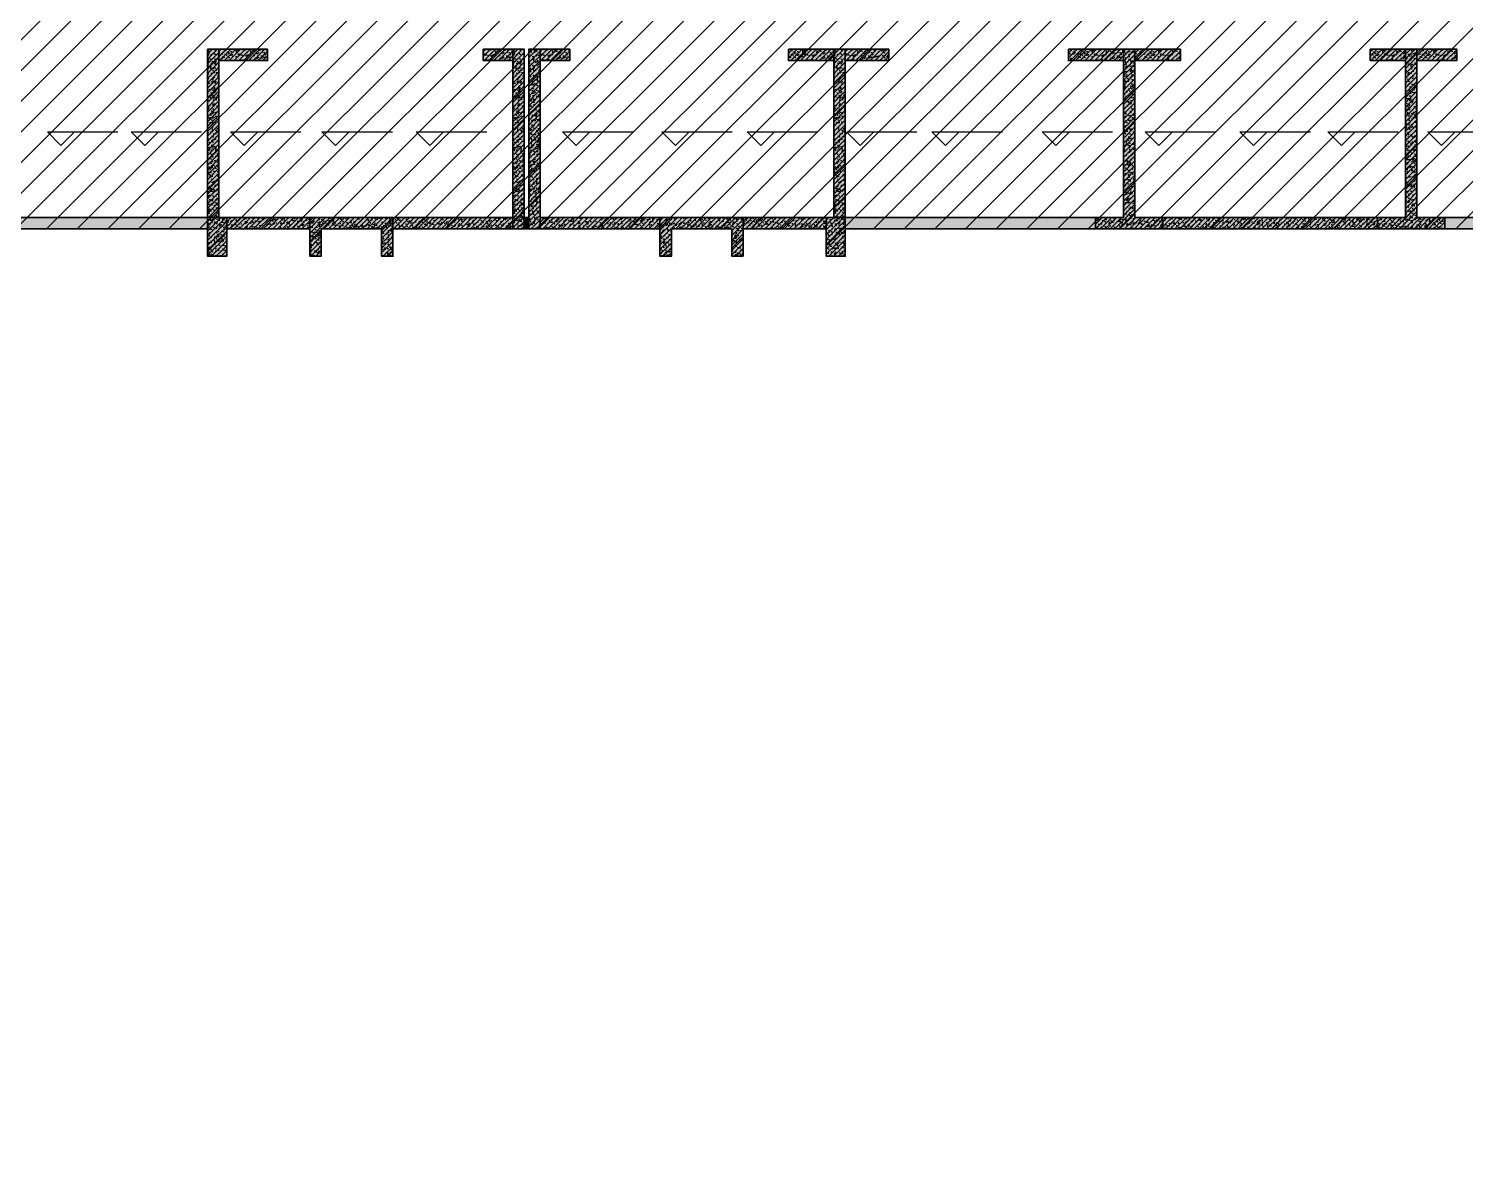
# Model space of a CAD drawing. Extents: x -1338203 to 1886333, y -783476 to 1038610.
# Drawn here: x 669524 to 701105, y -409445 to -384452 of the extents above; entities that cross this region are included whole.
import ezdxf

# ---------------------------------------------------------------- set-up
doc = ezdxf.new("R2010")
doc.units = 0
doc.header["$LTSCALE"] = 1000
doc.header["$MEASUREMENT"] = 0
for name, color, linetype in [('A-14-平面B2$0$0A-A-SYMB-ELEV', 150, 'Continuous'), ('S001地下二墙柱$0$S001地下二墙柱$0$0A-P-PKNG-STRP', 40, 'Continuous'), ('S14柱墙B2_B1$0$0S-CC-LINE', 52, 'Continuous'), ('S14柱墙B2_B1$0$0S-CW-HATCH', 251, 'Continuous'), ('S14柱墙B2_B1$0$0S-CW-HATCH-UP', 251, 'Continuous'), ('S14柱墙B2_B1$0$0S-CW-LINE', 72, 'Continuous')]:
    doc.layers.add(name, color=color, linetype=linetype)
pattern_1 = [(45, (-537701.02, -383122.39), (-53.0330086, 53.0330086), []), (50, (-537701.02, -383122.39), (215.178055, -18.82564), [22.5, -247.5]), (355, (-537701.02, -383122.39), (-41.6254, 225.65764), [18, -198]), (100.4514, (-537683.09, -383123.96), (173.552815, 206.83186), [19.12206, -210.342634]), (46.1842, (-537701.02, -383062.4), (320.17231, -49.6557), [33.75, -371.25]), (96.6356, (-537674.34, -383066.53), (280.39881, 292.23536), [28.68309, -315.5139]), (351.1842, (-537701.02, -383062.4), (280.39858, 292.23558), [27, -297]), (21, (-537671.02, -383077.39), (179.072116, -120.785667), [22.5, -247.5]), (326, (-537671.02, -383077.39), (72.9946, 217.54501), [18, -198]), (71.4514, (-537656.1, -383087.45), (252.06679, 96.75915), [19.12206, -210.342634]), (37.5, (-537701.02, -383122.39), (3.647957, 99.868156), [0, -195.6, 0, -201, 0, -198.75]), (7.5, (-537701.02, -383122.39), (78.920861, 118.323514), [0, -114.6, 0, -191.1, 0, -75.75]), (327.5, (-537767.92, -383122.39), (160.146731, -6.7664615), [0, -75, 0, -234, 0, -310.5]), (317.5, (-537797.92, -383122.39), (174.95585, 30.031495), [0, -97.5, 0, -155.4, 0, -220.5])]
pattern_2 = [(45, (0, 0), (-53.033, 53.033), []), (50, (0, 0), (215.178, -18.8256), [22.5, -247.5]), (355, (0, 0), (-41.6254, 225.6576), [18, -198]), (100.4514, (17.93, -1.57), (173.5528, 206.8319), [19.122, -210.3426]), (46.1842, (0, 60), (320.1723, -49.6557), [33.75, -371.25]), (96.6356, (26.68, 55.86), (280.399, 292.2354), [28.683, -315.514]), (351.1842, (0, 60), (280.3986, 292.2356), [27, -297]), (21, (30, 45), (179.0721, -120.7857), [22.5, -247.5]), (326, (30, 45), (72.9946, 217.545), [18, -198]), (71.4514, (44.92, 34.93), (252.0668, 96.7591), [19.122, -210.3426]), (37.5, (0, 0), (3.64796, 99.86816), [0, -195.6, 0, -201, 0, -198.75]), (7.5, (0, 0), (78.92086, 118.3235), [0, -114.6, 0, -191.1, 0, -75.75]), (327.5, (-66.9, 0), (160.14673, -6.76646), [0, -75, 0, -234, 0, -310.5]), (317.5, (-96.9, 0), (174.95585, 30.0315), [0, -97.5, 0, -155.4, 0, -220.5])]
pattern_3 = [(45, (-2357018.905, -271025.844), (-53.0330086, 53.0330086), []), (50, (-2357018.9, -271025.84), (215.178055, -18.82564), [22.5, -247.5]), (355, (-2357018.9, -271025.84), (-41.6254, 225.65764), [18, -198]), (100.4514, (-2357000.97, -271027.41), (173.552815, 206.831863), [19.122057, -210.342634]), (46.1842, (-2357018.9, -270965.84), (320.172315, -49.655704), [33.75, -371.25]), (96.6356, (-2356992.22, -270969.98), (280.39881, 292.23536), [28.683086, -315.5139]), (351.1842, (-2357018.9, -270965.84), (280.398584, 292.23558), [27, -297]), (21, (-2356988.9, -270980.84), (179.072116, -120.785667), [22.5, -247.5]), (326, (-2356988.9, -270980.84), (72.9946, 217.545014), [18, -198]), (71.4514, (-2356973.98, -270990.9), (252.066789, 96.759149), [19.122057, -210.342634]), (37.5, (-2357018.905, -271025.844), (3.6479566, 99.8681561), [0, -195.6, 0, -201, 0, -198.75]), (7.5, (-2357018.9, -271025.84), (78.920861, 118.3235136), [0, -114.6, 0, -191.1, 0, -75.75]), (327.5, (-2357085.805, -271025.84), (160.1467309, -6.7664615), [0, -75, 0, -234, 0, -310.5]), (317.5, (-2357115.8, -271025.84), (174.955851, 30.031495), [0, -97.5, 0, -155.4, 0, -220.5])]

# ---------------------------------------------------------------- blocks, each defined once
blk = doc.blocks.new('A-14-平面B2')
at = {"layer": 'A-14-平面B2$0$0A-A-SYMB-ELEV'}
for p, q in [((6117, -3459), (5817, -3159)), ((5817, -3159), (7366, -3159)), ((6117, -3459), (6417, -3159)), ((7959, -3459), (7659, -3159)), ((7659, -3159), (9208, -3159)), ((7959, -3459), (8259, -3159)), ((10144, -3459), (9844, -3159)), ((9844, -3159), (11393, -3159)), ((10144, -3459), (10444, -3159)), ((12154, -3459), (11854, -3159)), ((11854, -3159), (13404, -3159)), ((12154, -3459), (12454, -3159)), ((14227, -3459), (13927, -3159)), ((13927, -3159), (15476, -3159)), ((14227, -3459), (14527, -3159)), ((17445, -3459), (17145, -3159)), ((17145, -3159), (18694, -3159)), ((17445, -3459), (17745, -3159)), ((19624, -3459), (19324, -3159)), ((19324, -3159), (20873, -3159)), ((19624, -3459), (19924, -3159)), ((21504, -3459), (21204, -3159)), ((21204, -3159), (22753, -3159)), ((21504, -3459), (21804, -3159)), ((23685, -3459), (23385, -3159)), ((23385, -3159), (24934, -3159)), ((23685, -3459), (23985, -3159)), ((25564, -3459), (25264, -3159)), ((25264, -3159), (26813, -3159)), ((25564, -3459), (25864, -3159)), ((27985, -3459), (27685, -3159)), ((27685, -3159), (29234, -3159)), ((27985, -3459), (28285, -3159)), ((30255, -3459), (29955, -3159)), ((29955, -3159), (31504, -3159)), ((30255, -3459), (30555, -3159)), ((32335, -3459), (32035, -3159)), ((32035, -3159), (33584, -3159)), ((32335, -3459), (32635, -3159)), ((34265, -3459), (33965, -3159)), ((33965, -3159), (35515, -3159)), ((34265, -3459), (34565, -3159)), ((36468, -3459), (36168, -3159)), ((36168, -3159), (37717, -3159)), ((36468, -3459), (36768, -3159))]:
    blk.add_line(p, q, dxfattribs=at)
blk = doc.blocks.new('A-001-主楼组合参照B2')
at = {"ltscale": 0.002}
h = blk.add_hatch(dxfattribs=at)
h.set_pattern_fill('ANSI31', color=8, scale=300)
h.set_pattern_definition([(45, (-290759.76, -7878.1), (-336.7596, 336.7596), [])])
h.paths.add_polyline_path([(66281, -186940), (66281, -185540), (62441, -185540), (62441, -181550), (55141, -181550), (55141, -185540), (51301, -185540), (51301, -186940), (44981, -186940), (44981, -185540), (41131, -185540), (41131, -181650), (37392, -181650), (37392, -179560), (38191, -179560), (38191, -176360), (41051, -176360), (41051, -174560), (42851, -174560), (42851, -173660), (46981, -173660), (46981, -172090), (50101, -172090), (50101, -174560), (67481, -174560), (67481, -172090), (70601, -172090), (70601, -174560), (76531, -174560), (76531, -176360), (79391, -176360), (79391, -179560), (80191, -179560), (80191, -182110), (81091, -182110), (81091, -185540), (72601, -185540), (72601, -186940)])
h.paths.add_polyline_path([(2291, -185540), (9781, -185540), (9781, -186540), (9631, -186540), (9631, -186940), (16251, -186940), (16251, -186540), (16101, -186540), (16101, -185540), (23691, -185540), (23691, -179560), (22891, -179560), (22891, -176360), (20031, -176360), (20031, -174560), (18231, -174560), (18231, -173660), (14101, -173660), (14101, -172090), (10981, -172090), (10981, -174560), (-6399, -174560), (-6399, -172090), (-9519, -172090), (-9519, -174560), (-15449, -174560), (-15449, -176360), (-18309, -176360), (-18309, -179560), (-19109, -179560), (-19109, -181610), (-20009, -181610), (-20009, -185540), (-11519, -185540), (-11519, -186540), (-11669, -186540), (-11669, -186940), (-5049, -186940), (-5049, -186540), (-5199, -186540), (-5199, -185540), (-1359, -185540), (-1359, -181550), (2291, -181550)])
h.paths.add_polyline_path([(-109959, -168806), (-109959, -173536), (-109709, -173536), (-103819, -173536), (-103819, -177236), (-99249, -177236), (-99249, -178036), (-92869, -178036), (-92869, -177236), (-71299, -177236), (-71299, -178036), (-64919, -178036), (-64919, -177236), (-54209, -177236), (-54209, -168806), (-59109, -168806), (-59109, -167906), (-62059, -167906), (-62059, -168806), (-64369, -168806), (-64369, -167456), (-66169, -167456), (-66169, -165386), (-69469, -165386), (-69469, -167386), (-71849, -167386), (-71849, -168806), (-82159, -168806), (-82159, -167906), (-85209, -167906), (-85209, -168806), (-92319, -168806), (-92319, -167386), (-94699, -167386), (-94699, -165386), (-97999, -165386), (-97999, -167456), (-99799, -167456), (-99799, -168806)])
h.paths.add_polyline_path([(-115664, -225244), (-115664, -225844), (-115414, -225844), (-115414, -225244), (-114084, -225244), (-114084, -225844), (-113834, -225844), (-113834, -225244), (-112009, -225244), (-112009, -225844), (-111589, -225844), (-111589, -225244), (-92909, -225244), (-92909, -225844), (-92489, -225844), (-92489, -225244), (-90664, -225244), (-90664, -225844), (-90414, -225844), (-90414, -225244), (-89084, -225244), (-89084, -225844), (-88834, -225844), (-88834, -225244), (-82964, -225244), (-82964, -225844), (-82714, -225844), (-82714, -225244), (-81384, -225244), (-81384, -225844), (-81134, -225844), (-81134, -225244), (-79309, -225244), (-79309, -225844), (-78889, -225844), (-78889, -225244), (-60209, -225244), (-60209, -225844), (-59789, -225844), (-59789, -225244), (-57964, -225244), (-57964, -225844), (-57714, -225844), (-57714, -225244), (-56384, -225244), (-56384, -225844), (-56134, -225844), (-56134, -225244), (-53249, -225244), (-53249, -216464), (-53249, -216464), (-56519, -216464), (-56519, -216464), (-59959, -216464), (-59959, -215464), (-67989, -215464), (-67989, -211894), (-71109, -211894), (-71109, -215464), (-79139, -215464), (-79139, -216464), (-81759, -216464), (-81759, -215464), (-83909, -215464), (-83909, -216464), (-86599, -216464), (-87849, -216464), (-92659, -216464), (-92659, -215464), (-100689, -215464), (-100689, -211894), (-103809, -211894), (-103809, -215464), (-111839, -215464), (-111839, -215464), (-114239, -215464), (-114239, -215464), (-116459, -215464), (-116459, -216464), (-118549, -216464), (-118549, -221294), (-119249, -221294), (-119249, -221894), (-118549, -221894), (-118549, -223844), (-119249, -223844), (-119249, -224444), (-118549, -224444), (-118549, -225244)])
h.paths.add_polyline_path([(-11949, -235160), (-15609, -235160), (-15609, -237714), (-16509, -237714), (-16509, -241140), (-8019, -241140), (-8019, -242140), (-8169, -242140), (-8169, -242540), (-1549, -242540), (-1549, -242140), (-1699, -242140), (-1699, -241140), (13281, -241140), (13281, -242140), (13131, -242140), (13131, -242540), (19751, -242540), (19751, -242140), (19601, -242140), (19601, -241140), (27191, -241140), (27191, -239340), (27191, -239340), (27191, -237140), (27191, -237140), (27191, -235250), (23441, -235250), (23441, -230950), (23441, -230160), (21531, -230160), (17601, -230160), (17602, -227690), (14482, -227690), (14481, -230160), (-2899, -230160), (-2899, -227690), (-6019, -227690), (-6019, -230160), (-9949, -230160), (-11949, -230160)])
h.paths.add_polyline_path([(67491, -237140), (67491, -235160), (71151, -235160), (71151, -234560), (73051, -234560), (73051, -230160), (77081, -230160), (77081, -227690), (80201, -227690), (80201, -230160), (97581, -230160), (97581, -227690), (100701, -227690), (100701, -230160), (104631, -230160), (106631, -230160), (106631, -231960), (109491, -231960), (109491, -235160), (110291, -235160), (110291, -237713), (111191, -237713), (111191, -241140), (102701, -241140), (102701, -242140), (102851, -242140), (102851, -242540), (96231, -242540), (96231, -242140), (96381, -242140), (96381, -241140), (81401, -241140), (81401, -242140), (81551, -242140), (81551, -242540), (74931, -242540), (74931, -242140), (75081, -242140), (75081, -241140), (67491, -241140), (67491, -239340)])
h.paths.add_polyline_path([(11811, -302465), (13796, -302220), (17696, -301741), (17394, -299289), (20491, -298908), (20793, -301359), (25884, -300733), (26493, -305676), (29133, -305351), (28525, -300408), (38043, -299237), (37741, -296785), (40838, -296404), (41140, -298856), (45040, -298376), (47025, -298132), (47636, -303094), (50474, -302745), (51268, -302647), (51580, -305181), (52178, -310042), (48297, -310519), (48118, -309060), (44465, -309509), (44588, -310502), (44736, -310484), (44785, -310881), (38215, -311689), (38166, -311292), (38315, -311274), (38193, -310281), (23325, -312111), (23447, -313103), (23596, -313085), (23645, -313482), (17074, -314290), (17025, -313893), (17174, -313875), (17052, -312883), (1787, -314761), (1909, -315753), (2058, -315735), (2107, -316132), (-4463, -316941), (-4512, -316544), (-4363, -316525), (-4485, -315533), (-12912, -316570), (-13331, -313165), (-12437, -313055), (-12507, -312490), (-12749, -310524), (-11955, -310427), (-12346, -307251), (-9507, -306901), (-9727, -305115), (-7940, -304896), (-8050, -304003), (-3951, -303497), (-4143, -301939), (-1046, -301558), (-745, -304010), (7186, -303034), (7796, -307996), (12421, -307427)])
h.paths.add_polyline_path([(118676, -301883), (118079, -297021), (118079, -297019), (118009, -296454), (117768, -294488), (116974, -294586), (116584, -291410), (113745, -291758), (113526, -289972), (111540, -290216), (107640, -290695), (107339, -288243), (104242, -288623), (104543, -291075), (87293, -293193), (86992, -290742), (83895, -291122), (84196, -293574), (80295, -294053), (78310, -294297), (78920, -299259), (76081, -299608), (75287, -299705), (75598, -302240), (76016, -305641), (83549, -304716), (83671, -305708), (83522, -305726), (83571, -306123), (90142, -305317), (90093, -304920), (89944, -304938), (89822, -303945), (104690, -302119), (104812, -303112), (104663, -303130), (104712, -303527), (111283, -302720), (111234, -302323), (111085, -302341), (110963, -301349), (114617, -300901), (114796, -302359)])
at = {"color": 3, "flags": 128}
blk.add_lwpolyline([(-111589, -225244), (-92909, -225244), (-92909, -225844), (-92489, -225844), (-92489, -225244), (-90664, -225244), (-90664, -225844), (-90414, -225844), (-90414, -225244), (-89084, -225244), (-89084, -225844), (-88834, -225844), (-88834, -225244), (-82964, -225244), (-82964, -225844), (-82714, -225844), (-82714, -225244), (-81384, -225244), (-81384, -225844), (-81134, -225844), (-81134, -225244), (-79309, -225244), (-79309, -225844), (-78889, -225844), (-78889, -225244), (-60209, -225244)], dxfattribs=at)
blk.add_blockref('A-14-平面B2', (-102249, -219953))
blk = doc.blocks.new('S14柱墙B2_B1')
at = {"layer": 'S14柱墙B2_B1$0$0S-CW-HATCH'}
h = blk.add_hatch(color=256, dxfattribs=at)
h.dxf.hatch_style = 1
h.paths.add_polyline_path([(9590, -5040), (9590, -1340), (9340, -1340), (9340, -5040)])
h = blk.add_hatch(color=256, dxfattribs=at)
h.dxf.hatch_style = 1
h.paths.add_polyline_path([(9590, -1340), (10660, -1340), (10660, -1590), (9590, -1590)])
h = blk.add_hatch(color=256, dxfattribs=at)
h.dxf.hatch_style = 1
h.paths.add_polyline_path([(15400, -1340), (16050, -1340), (16050, -1590), (15400, -1590)])
h = blk.add_hatch(color=256, dxfattribs=at)
h.dxf.hatch_style = 1
h.paths.add_polyline_path([(16300, -5290), (16300, -1340), (16050, -1340), (16050, -5290)])
h = blk.add_hatch(color=256, dxfattribs=at)
h.dxf.hatch_style = 1
h.paths.add_polyline_path([(16400, -5290), (16400, -1340), (16650, -1340), (16650, -5290)])
h = blk.add_hatch(color=256, dxfattribs=at)
h.dxf.hatch_style = 1
h.paths.add_polyline_path([(16650, -1340), (17300, -1340), (17300, -1590), (16650, -1590)])
h = blk.add_hatch(color=256, dxfattribs=at)
h.dxf.hatch_style = 1
h.paths.add_polyline_path([(22110, -1340), (23110, -1340), (23110, -1590), (22110, -1590)])
h = blk.add_hatch(color=256, dxfattribs=at)
h.dxf.hatch_style = 1
h.paths.add_polyline_path([(23360, -5040), (23360, -1340), (23110, -1340), (23110, -5040)])
h = blk.add_hatch(color=256, dxfattribs=at)
h.dxf.hatch_style = 1
h.paths.add_polyline_path([(23360, -1340), (24320, -1340), (24320, -1590), (23360, -1590)])
h = blk.add_hatch(color=256, dxfattribs=at)
h.dxf.hatch_style = 1
h.paths.add_polyline_path([(28265, -1340), (29475, -1340), (29475, -1590), (28265, -1590)])
h = blk.add_hatch(color=256, dxfattribs=at)
h.dxf.hatch_style = 1
h.paths.add_polyline_path([(29725, -5040), (30340, -5040), (30340, -5290), (29600, -5290), (28860, -5290), (28860, -5040), (29475, -5040), (29475, -1340), (29725, -1340)])
h = blk.add_hatch(color=256, dxfattribs=at)
h.dxf.hatch_style = 1
h.paths.add_polyline_path([(29725, -1340), (30725, -1340), (30725, -1590), (29725, -1590)])
h = blk.add_hatch(color=256, dxfattribs=at)
h.dxf.hatch_style = 1
h.paths.add_polyline_path([(34900, -1340), (35675, -1340), (35675, -1590), (34900, -1590)])
h = blk.add_hatch(color=256, dxfattribs=at)
h.dxf.hatch_style = 1
h.paths.add_polyline_path([(36540, -5290), (35800, -5290), (35060, -5290), (35060, -5040), (35675, -5040), (35675, -1340), (35925, -1340), (35925, -5040), (36540, -5040)])
h = blk.add_hatch(color=256, dxfattribs=at)
h.dxf.hatch_style = 1
h.paths.add_polyline_path([(35925, -1340), (36800, -1340), (36800, -1590), (35925, -1590)])
h = blk.add_hatch(color=256, dxfattribs=at)
h.dxf.hatch_style = 1
h.paths.add_polyline_path([(3840, -5040), (9340, -5040), (9340, -5290), (3840, -5290)])
h = blk.add_hatch(color=256, dxfattribs=at)
h.dxf.hatch_style = 1
h.paths.add_polyline_path([(9760, -5040), (9340, -5040), (9340, -5890), (9760, -5890)])
h = blk.add_hatch(color=256, dxfattribs=at)
h.dxf.hatch_style = 1
h.paths.add_polyline_path([(9760, -5040), (11585, -5040), (11585, -5290), (9760, -5290)])
h = blk.add_hatch(color=256, dxfattribs=at)
h.dxf.hatch_style = 1
h.paths.add_polyline_path([(11585, -5890), (11835, -5890), (11835, -5290), (12500, -5290), (13165, -5290), (13165, -5890), (13415, -5890), (13415, -5040), (12500, -5040), (11585, -5040)])
h = blk.add_hatch(color=256, dxfattribs=at)
h.dxf.hatch_style = 1
h.paths.add_polyline_path([(13415, -5040), (16050, -5040), (16050, -5290), (13415, -5290)])
h = blk.add_hatch(color=256, dxfattribs=at)
h.dxf.hatch_style = 1
h.paths.add_polyline_path([(16300, -5290), (16400, -5290), (16400, -5040), (16300, -5040)])
h = blk.add_hatch(color=256, dxfattribs=at)
h.dxf.hatch_style = 1
h.paths.add_polyline_path([(19285, -5040), (16650, -5040), (16650, -5290), (19285, -5290)])
h = blk.add_hatch(color=256, dxfattribs=at)
h.dxf.hatch_style = 1
h.paths.add_polyline_path([(21115, -5890), (20865, -5890), (20865, -5290), (20200, -5290), (19535, -5290), (19535, -5890), (19285, -5890), (19285, -5040), (20200, -5040), (21115, -5040)])
h = blk.add_hatch(color=256, dxfattribs=at)
h.dxf.hatch_style = 1
h.paths.add_polyline_path([(21115, -5040), (22940, -5040), (22940, -5290), (21115, -5290)])
h = blk.add_hatch(color=256, dxfattribs=at)
h.dxf.hatch_style = 1
h.paths.add_polyline_path([(22940, -5040), (23360, -5040), (23360, -5890), (22940, -5890)])
h = blk.add_hatch(color=256, dxfattribs=at)
h.dxf.hatch_style = 1
h.paths.add_polyline_path([(23360, -5040), (28860, -5040), (28860, -5290), (23360, -5290)])
h = blk.add_hatch(color=256, dxfattribs=at)
h.dxf.hatch_style = 1
h.paths.add_polyline_path([(30340, -5040), (35060, -5040), (35060, -5290), (30340, -5290)])
h = blk.add_hatch(color=256, dxfattribs=at)
h.dxf.hatch_style = 1
h.paths.add_polyline_path([(36540, -5040), (42040, -5040), (42040, -5290), (36540, -5290)])
at = {"layer": 'S14柱墙B2_B1$0$0S-CW-HATCH-UP'}
h = blk.add_hatch(dxfattribs=at)
h.set_pattern_fill('钢筋混凝土', color=256, scale=30)
h.set_pattern_definition([(45, (-544411.02, -383122.39), (-53.033009, 53.033009), []), (50, (-544411.02, -383122.39), (215.178055, -18.82564), [22.5, -247.5]), (355, (-544411.02, -383122.39), (-41.6254, 225.65764), [18, -198]), (100.4514, (-544393.09, -383123.96), (173.552815, 206.83186), [19.12206, -210.342634]), (46.1842, (-544411.02, -383062.4), (320.17231, -49.6557), [33.75, -371.25]), (96.6356, (-544384.34, -383066.53), (280.39881, 292.23536), [28.68309, -315.5139]), (351.1842, (-544411.02, -383062.4), (280.39858, 292.23558), [27, -297]), (21, (-544381.02, -383077.39), (179.072116, -120.785667), [22.5, -247.5]), (326, (-544381.02, -383077.39), (72.9946, 217.54501), [18, -198]), (71.4514, (-544366.1, -383087.45), (252.06679, 96.75915), [19.12206, -210.342634]), (37.5, (-544411.02, -383122.39), (3.647957, 99.868156), [0, -195.6, 0, -201, 0, -198.75]), (7.5, (-544411.02, -383122.39), (78.920861, 118.323514), [0, -114.6, 0, -191.1, 0, -75.75]), (327.5, (-544477.92, -383122.39), (160.146731, -6.7664615), [0, -75, 0, -234, 0, -310.5]), (317.5, (-544507.92, -383122.39), (174.95585, 30.031495), [0, -97.5, 0, -155.4, 0, -220.5])])
h.paths.add_polyline_path([(9590, -5040), (9590, -1340), (9340, -1340), (9340, -5040)])
h = blk.add_hatch(dxfattribs=at)
h.set_pattern_fill('钢筋混凝土', color=256, scale=30)
h.set_pattern_definition([(45, (-2335808.905, -267325.844), (-53.0330086, 53.0330086), []), (50, (-2335808.9, -267325.84), (215.178055, -18.82564), [22.5, -247.5]), (355, (-2335808.9, -267325.84), (-41.6254, 225.65764), [18, -198]), (100.4514, (-2335790.97, -267327.41), (173.552815, 206.831863), [19.122057, -210.342634]), (46.1842, (-2335808.9, -267265.84), (320.172315, -49.655704), [33.75, -371.25]), (96.6356, (-2335782.22, -267269.98), (280.39881, 292.23536), [28.683086, -315.5139]), (351.1842, (-2335808.9, -267265.84), (280.398584, 292.23558), [27, -297]), (21, (-2335778.9, -267280.84), (179.072116, -120.785667), [22.5, -247.5]), (326, (-2335778.9, -267280.84), (72.9946, 217.545014), [18, -198]), (71.4514, (-2335763.98, -267290.9), (252.066789, 96.759149), [19.122057, -210.342634]), (37.5, (-2335808.905, -267325.844), (3.6479566, 99.8681561), [0, -195.6, 0, -201, 0, -198.75]), (7.5, (-2335808.9, -267325.84), (78.920861, 118.3235136), [0, -114.6, 0, -191.1, 0, -75.75]), (327.5, (-2335875.805, -267325.84), (160.1467309, -6.7664615), [0, -75, 0, -234, 0, -310.5]), (317.5, (-2335905.8, -267325.84), (174.955851, 30.031495), [0, -97.5, 0, -155.4, 0, -220.5])])
h.paths.add_polyline_path([(9590, -1340), (10660, -1340), (10660, -1590), (9590, -1590)])
h = blk.add_hatch(dxfattribs=at)
h.set_pattern_fill('钢筋混凝土', color=256, scale=30)
h.set_pattern_definition([(45, (-2330418.905, -267325.844), (-53.0330086, 53.0330086), []), (50, (-2330418.9, -267325.84), (215.178055, -18.82564), [22.5, -247.5]), (355, (-2330418.9, -267325.84), (-41.6254, 225.65764), [18, -198]), (100.4514, (-2330400.97, -267327.41), (173.552815, 206.831863), [19.122057, -210.342634]), (46.1842, (-2330418.9, -267265.84), (320.172315, -49.655704), [33.75, -371.25]), (96.6356, (-2330392.22, -267269.98), (280.39881, 292.23536), [28.683086, -315.5139]), (351.1842, (-2330418.9, -267265.84), (280.398584, 292.23558), [27, -297]), (21, (-2330388.9, -267280.84), (179.072116, -120.785667), [22.5, -247.5]), (326, (-2330388.9, -267280.84), (72.9946, 217.545014), [18, -198]), (71.4514, (-2330373.98, -267290.9), (252.066789, 96.759149), [19.122057, -210.342634]), (37.5, (-2330418.905, -267325.844), (3.6479566, 99.8681561), [0, -195.6, 0, -201, 0, -198.75]), (7.5, (-2330418.9, -267325.84), (78.920861, 118.3235136), [0, -114.6, 0, -191.1, 0, -75.75]), (327.5, (-2330485.805, -267325.84), (160.1467309, -6.7664615), [0, -75, 0, -234, 0, -310.5]), (317.5, (-2330515.8, -267325.84), (174.955851, 30.031495), [0, -97.5, 0, -155.4, 0, -220.5])])
h.paths.add_polyline_path([(15400, -1340), (16050, -1340), (16050, -1590), (15400, -1590)])
h = blk.add_hatch(dxfattribs=at)
h.set_pattern_fill('钢筋混凝土', color=256, scale=30)
h.set_pattern_definition(pattern_1)
h.paths.add_polyline_path([(16300, -5290), (16300, -1340), (16050, -1340), (16050, -5290)])
h = blk.add_hatch(dxfattribs=at)
h.set_pattern_fill('钢筋混凝土', color=256, scale=30)
h.set_pattern_definition(pattern_1)
h.paths.add_polyline_path([(16400, -5290), (16400, -1340), (16650, -1340), (16650, -5290)])
h = blk.add_hatch(dxfattribs=at)
h.set_pattern_fill('钢筋混凝土', color=256, scale=30)
h.set_pattern_definition([(45, (-2329168.905, -267325.844), (-53.0330086, 53.0330086), []), (50, (-2329168.9, -267325.84), (215.178055, -18.82564), [22.5, -247.5]), (355, (-2329168.9, -267325.84), (-41.6254, 225.65764), [18, -198]), (100.4514, (-2329150.97, -267327.41), (173.552815, 206.831863), [19.122057, -210.342634]), (46.1842, (-2329168.9, -267265.84), (320.172315, -49.655704), [33.75, -371.25]), (96.6356, (-2329142.22, -267269.98), (280.39881, 292.23536), [28.683086, -315.5139]), (351.1842, (-2329168.9, -267265.84), (280.398584, 292.23558), [27, -297]), (21, (-2329138.9, -267280.84), (179.072116, -120.785667), [22.5, -247.5]), (326, (-2329138.9, -267280.84), (72.9946, 217.545014), [18, -198]), (71.4514, (-2329123.98, -267290.9), (252.066789, 96.759149), [19.122057, -210.342634]), (37.5, (-2329168.905, -267325.844), (3.6479566, 99.8681561), [0, -195.6, 0, -201, 0, -198.75]), (7.5, (-2329168.9, -267325.84), (78.920861, 118.3235136), [0, -114.6, 0, -191.1, 0, -75.75]), (327.5, (-2329235.805, -267325.84), (160.1467309, -6.7664615), [0, -75, 0, -234, 0, -310.5]), (317.5, (-2329265.8, -267325.84), (174.955851, 30.031495), [0, -97.5, 0, -155.4, 0, -220.5])])
h.paths.add_polyline_path([(16650, -1340), (17300, -1340), (17300, -1590), (16650, -1590)])
h = blk.add_hatch(dxfattribs=at)
h.set_pattern_fill('钢筋混凝土', color=256, scale=30)
h.set_pattern_definition([(45, (-2323358.905, -267325.844), (-53.0330086, 53.0330086), []), (50, (-2323358.9, -267325.84), (215.178055, -18.82564), [22.5, -247.5]), (355, (-2323358.9, -267325.84), (-41.6254, 225.65764), [18, -198]), (100.4514, (-2323340.97, -267327.41), (173.552815, 206.831863), [19.122057, -210.342634]), (46.1842, (-2323358.9, -267265.84), (320.172315, -49.655704), [33.75, -371.25]), (96.6356, (-2323332.22, -267269.98), (280.39881, 292.23536), [28.683086, -315.5139]), (351.1842, (-2323358.9, -267265.84), (280.398584, 292.23558), [27, -297]), (21, (-2323328.9, -267280.84), (179.072116, -120.785667), [22.5, -247.5]), (326, (-2323328.9, -267280.84), (72.9946, 217.545014), [18, -198]), (71.4514, (-2323313.98, -267290.9), (252.066789, 96.759149), [19.122057, -210.342634]), (37.5, (-2323358.905, -267325.844), (3.6479566, 99.8681561), [0, -195.6, 0, -201, 0, -198.75]), (7.5, (-2323358.9, -267325.84), (78.920861, 118.3235136), [0, -114.6, 0, -191.1, 0, -75.75]), (327.5, (-2323425.805, -267325.84), (160.1467309, -6.7664615), [0, -75, 0, -234, 0, -310.5]), (317.5, (-2323455.8, -267325.84), (174.955851, 30.031495), [0, -97.5, 0, -155.4, 0, -220.5])])
h.paths.add_polyline_path([(22110, -1340), (23110, -1340), (23110, -1590), (22110, -1590)])
h = blk.add_hatch(dxfattribs=at)
h.set_pattern_fill('钢筋混凝土', color=256, scale=30)
h.set_pattern_definition([(45, (-530641.02, -383122.39), (-53.033009, 53.033009), []), (50, (-530641.02, -383122.39), (215.178055, -18.82564), [22.5, -247.5]), (355, (-530641.02, -383122.39), (-41.6254, 225.65764), [18, -198]), (100.4514, (-530623.09, -383123.96), (173.552815, 206.83186), [19.12206, -210.342634]), (46.1842, (-530641.02, -383062.4), (320.17231, -49.6557), [33.75, -371.25]), (96.6356, (-530614.34, -383066.53), (280.39881, 292.23536), [28.68309, -315.5139]), (351.1842, (-530641.02, -383062.4), (280.39858, 292.23558), [27, -297]), (21, (-530611.02, -383077.39), (179.072116, -120.785667), [22.5, -247.5]), (326, (-530611.02, -383077.39), (72.9946, 217.54501), [18, -198]), (71.4514, (-530596.1, -383087.45), (252.06679, 96.75915), [19.12206, -210.342634]), (37.5, (-530641.02, -383122.39), (3.647957, 99.868156), [0, -195.6, 0, -201, 0, -198.75]), (7.5, (-530641.02, -383122.39), (78.920861, 118.323514), [0, -114.6, 0, -191.1, 0, -75.75]), (327.5, (-530707.92, -383122.39), (160.146731, -6.7664615), [0, -75, 0, -234, 0, -310.5]), (317.5, (-530737.92, -383122.39), (174.95585, 30.031495), [0, -97.5, 0, -155.4, 0, -220.5])])
h.paths.add_polyline_path([(23360, -5040), (23360, -1340), (23110, -1340), (23110, -5040)])
h = blk.add_hatch(dxfattribs=at)
h.set_pattern_fill('钢筋混凝土', color=256, scale=30)
h.set_pattern_definition([(45, (-2322458.905, -267325.844), (-53.0330086, 53.0330086), []), (50, (-2322458.9, -267325.84), (215.178055, -18.82564), [22.5, -247.5]), (355, (-2322458.9, -267325.84), (-41.6254, 225.65764), [18, -198]), (100.4514, (-2322440.97, -267327.41), (173.552815, 206.831863), [19.122057, -210.342634]), (46.1842, (-2322458.9, -267265.84), (320.172315, -49.655704), [33.75, -371.25]), (96.6356, (-2322432.22, -267269.98), (280.39881, 292.23536), [28.683086, -315.5139]), (351.1842, (-2322458.9, -267265.84), (280.398584, 292.23558), [27, -297]), (21, (-2322428.9, -267280.84), (179.072116, -120.785667), [22.5, -247.5]), (326, (-2322428.9, -267280.84), (72.9946, 217.545014), [18, -198]), (71.4514, (-2322413.98, -267290.9), (252.066789, 96.759149), [19.122057, -210.342634]), (37.5, (-2322458.905, -267325.844), (3.6479566, 99.8681561), [0, -195.6, 0, -201, 0, -198.75]), (7.5, (-2322458.9, -267325.84), (78.920861, 118.3235136), [0, -114.6, 0, -191.1, 0, -75.75]), (327.5, (-2322525.805, -267325.84), (160.1467309, -6.7664615), [0, -75, 0, -234, 0, -310.5]), (317.5, (-2322555.8, -267325.84), (174.955851, 30.031495), [0, -97.5, 0, -155.4, 0, -220.5])])
h.paths.add_polyline_path([(23360, -1340), (24320, -1340), (24320, -1590), (23360, -1590)])
h = blk.add_hatch(dxfattribs=at)
h.set_pattern_fill('钢筋混凝土', color=256, scale=30)
h.set_pattern_definition([(45, (-2316993.905, -267325.844), (-53.0330086, 53.0330086), []), (50, (-2316993.9, -267325.84), (215.178055, -18.82564), [22.5, -247.5]), (355, (-2316993.9, -267325.84), (-41.6254, 225.65764), [18, -198]), (100.4514, (-2316975.97, -267327.41), (173.552815, 206.831863), [19.122057, -210.342634]), (46.1842, (-2316993.9, -267265.84), (320.172315, -49.655704), [33.75, -371.25]), (96.6356, (-2316967.22, -267269.98), (280.39881, 292.23536), [28.683086, -315.5139]), (351.1842, (-2316993.9, -267265.84), (280.398584, 292.23558), [27, -297]), (21, (-2316963.9, -267280.84), (179.072116, -120.785667), [22.5, -247.5]), (326, (-2316963.9, -267280.84), (72.9946, 217.545014), [18, -198]), (71.4514, (-2316948.98, -267290.9), (252.066789, 96.759149), [19.122057, -210.342634]), (37.5, (-2316993.905, -267325.844), (3.6479566, 99.8681561), [0, -195.6, 0, -201, 0, -198.75]), (7.5, (-2316993.9, -267325.84), (78.920861, 118.3235136), [0, -114.6, 0, -191.1, 0, -75.75]), (327.5, (-2317060.805, -267325.84), (160.1467309, -6.7664615), [0, -75, 0, -234, 0, -310.5]), (317.5, (-2317090.8, -267325.84), (174.955851, 30.031495), [0, -97.5, 0, -155.4, 0, -220.5])])
h.paths.add_polyline_path([(28265, -1340), (29475, -1340), (29475, -1590), (28265, -1590)])
h = blk.add_hatch(dxfattribs=at)
h.set_pattern_fill('钢筋混凝土', color=256, scale=30)
h.set_pattern_definition(pattern_1)
h.paths.add_polyline_path([(29725, -5040), (30340, -5040), (30340, -5290), (29600, -5290), (28860, -5290), (28860, -5040), (29475, -5040), (29475, -1340), (29725, -1340)])
h = blk.add_hatch(dxfattribs=at)
h.set_pattern_fill('钢筋混凝土', color=256, scale=30)
h.set_pattern_definition([(45, (-2315533.905, -267325.844), (-53.0330086, 53.0330086), []), (50, (-2315533.9, -267325.84), (215.178055, -18.82564), [22.5, -247.5]), (355, (-2315533.9, -267325.84), (-41.6254, 225.65764), [18, -198]), (100.4514, (-2315515.97, -267327.41), (173.552815, 206.831863), [19.122057, -210.342634]), (46.1842, (-2315533.9, -267265.84), (320.172315, -49.655704), [33.75, -371.25]), (96.6356, (-2315507.22, -267269.98), (280.39881, 292.23536), [28.683086, -315.5139]), (351.1842, (-2315533.9, -267265.84), (280.398584, 292.23558), [27, -297]), (21, (-2315503.9, -267280.84), (179.072116, -120.785667), [22.5, -247.5]), (326, (-2315503.9, -267280.84), (72.9946, 217.545014), [18, -198]), (71.4514, (-2315488.98, -267290.9), (252.066789, 96.759149), [19.122057, -210.342634]), (37.5, (-2315533.905, -267325.844), (3.6479566, 99.8681561), [0, -195.6, 0, -201, 0, -198.75]), (7.5, (-2315533.9, -267325.84), (78.920861, 118.3235136), [0, -114.6, 0, -191.1, 0, -75.75]), (327.5, (-2315600.805, -267325.84), (160.1467309, -6.7664615), [0, -75, 0, -234, 0, -310.5]), (317.5, (-2315630.8, -267325.84), (174.955851, 30.031495), [0, -97.5, 0, -155.4, 0, -220.5])])
h.paths.add_polyline_path([(29725, -1340), (30725, -1340), (30725, -1590), (29725, -1590)])
h = blk.add_hatch(dxfattribs=at)
h.set_pattern_fill('钢筋混凝土', color=256, scale=30)
h.set_pattern_definition([(45, (-2310608.905, -267325.844), (-53.0330086, 53.0330086), []), (50, (-2310608.9, -267325.84), (215.178055, -18.82564), [22.5, -247.5]), (355, (-2310608.9, -267325.84), (-41.6254, 225.65764), [18, -198]), (100.4514, (-2310590.97, -267327.41), (173.552815, 206.831863), [19.122057, -210.342634]), (46.1842, (-2310608.9, -267265.84), (320.172315, -49.655704), [33.75, -371.25]), (96.6356, (-2310582.22, -267269.98), (280.39881, 292.23536), [28.683086, -315.5139]), (351.1842, (-2310608.9, -267265.84), (280.398584, 292.23558), [27, -297]), (21, (-2310578.9, -267280.84), (179.072116, -120.785667), [22.5, -247.5]), (326, (-2310578.9, -267280.84), (72.9946, 217.545014), [18, -198]), (71.4514, (-2310563.98, -267290.9), (252.066789, 96.759149), [19.122057, -210.342634]), (37.5, (-2310608.905, -267325.844), (3.6479566, 99.8681561), [0, -195.6, 0, -201, 0, -198.75]), (7.5, (-2310608.9, -267325.84), (78.920861, 118.3235136), [0, -114.6, 0, -191.1, 0, -75.75]), (327.5, (-2310675.805, -267325.84), (160.1467309, -6.7664615), [0, -75, 0, -234, 0, -310.5]), (317.5, (-2310705.8, -267325.84), (174.955851, 30.031495), [0, -97.5, 0, -155.4, 0, -220.5])])
h.paths.add_polyline_path([(34900, -1340), (35675, -1340), (35675, -1590), (34900, -1590)])
h = blk.add_hatch(dxfattribs=at)
h.set_pattern_fill('钢筋混凝土', color=256, scale=30)
h.set_pattern_definition(pattern_1)
h.paths.add_polyline_path([(36540, -5290), (35800, -5290), (35060, -5290), (35060, -5040), (35675, -5040), (35675, -1340), (35925, -1340), (35925, -5040), (36540, -5040)])
h = blk.add_hatch(dxfattribs=at)
h.set_pattern_fill('钢筋混凝土', color=256, scale=30)
h.set_pattern_definition([(45, (-2309483.905, -267325.844), (-53.0330086, 53.0330086), []), (50, (-2309483.9, -267325.84), (215.178055, -18.82564), [22.5, -247.5]), (355, (-2309483.9, -267325.84), (-41.6254, 225.65764), [18, -198]), (100.4514, (-2309465.97, -267327.41), (173.552815, 206.831863), [19.122057, -210.342634]), (46.1842, (-2309483.9, -267265.84), (320.172315, -49.655704), [33.75, -371.25]), (96.6356, (-2309457.22, -267269.98), (280.39881, 292.23536), [28.683086, -315.5139]), (351.1842, (-2309483.9, -267265.84), (280.398584, 292.23558), [27, -297]), (21, (-2309453.9, -267280.84), (179.072116, -120.785667), [22.5, -247.5]), (326, (-2309453.9, -267280.84), (72.9946, 217.545014), [18, -198]), (71.4514, (-2309438.98, -267290.9), (252.066789, 96.759149), [19.122057, -210.342634]), (37.5, (-2309483.905, -267325.844), (3.6479566, 99.8681561), [0, -195.6, 0, -201, 0, -198.75]), (7.5, (-2309483.9, -267325.84), (78.920861, 118.3235136), [0, -114.6, 0, -191.1, 0, -75.75]), (327.5, (-2309550.805, -267325.84), (160.1467309, -6.7664615), [0, -75, 0, -234, 0, -310.5]), (317.5, (-2309580.8, -267325.84), (174.955851, 30.031495), [0, -97.5, 0, -155.4, 0, -220.5])])
h.paths.add_polyline_path([(35925, -1340), (36800, -1340), (36800, -1590), (35925, -1590)])
h = blk.add_hatch(dxfattribs=at)
h.set_pattern_fill('钢筋混凝土', color=256, scale=30)
h.set_pattern_definition(pattern_3)
h.paths.add_polyline_path([(3840, -5040), (9340, -5040), (9340, -5290), (3840, -5290)])
h = blk.add_hatch(dxfattribs=at)
h.set_pattern_fill('钢筋混凝土', color=256, scale=30)
h.set_pattern_definition(pattern_2)
h.paths.add_polyline_path([(9760, -5040), (9340, -5040), (9340, -5890), (9760, -5890)])
h = blk.add_hatch(dxfattribs=at)
h.set_pattern_fill('钢筋混凝土', color=256, scale=30)
h.set_pattern_definition(pattern_3)
h.paths.add_polyline_path([(9760, -5040), (11585, -5040), (11585, -5290), (9760, -5290)])
h = blk.add_hatch(dxfattribs=at)
h.set_pattern_fill('钢筋混凝土', color=256, scale=30)
h.set_pattern_definition(pattern_1)
h.paths.add_polyline_path([(11585, -5890), (11835, -5890), (11835, -5290), (12500, -5290), (13165, -5290), (13165, -5890), (13415, -5890), (13415, -5040), (12500, -5040), (11585, -5040)])
h = blk.add_hatch(dxfattribs=at)
h.set_pattern_fill('钢筋混凝土', color=256, scale=30)
h.set_pattern_definition(pattern_3)
h.paths.add_polyline_path([(13415, -5040), (16050, -5040), (16050, -5290), (13415, -5290)])
h = blk.add_hatch(dxfattribs=at)
h.set_pattern_fill('钢筋混凝土', color=256, scale=30)
h.set_pattern_definition([(45, (-289926.83, -688359.33), (-53.0330086, 53.0330086), []), (50, (-289926.83, -688359.33), (215.178055, -18.82564), [22.5, -247.5]), (355, (-289926.83, -688359.33), (-41.6254, 225.65764), [18, -198]), (100.4514, (-289908.9, -688360.9), (173.552815, 206.83186), [19.12206, -210.342634]), (46.1842, (-289926.83, -688299.33), (320.17231, -49.6557), [33.75, -371.25]), (96.6356, (-289900.15, -688303.47), (280.39881, 292.23536), [28.68309, -315.5139]), (351.1842, (-289926.83, -688299.33), (280.39858, 292.23558), [27, -297]), (21, (-289896.83, -688314.33), (179.072116, -120.785667), [22.5, -247.5]), (326, (-289896.83, -688314.33), (72.9946, 217.545014), [18, -198]), (71.4514, (-289881.9, -688324.4), (252.06679, 96.75915), [19.12206, -210.342634]), (37.5, (-289926.83, -688359.33), (3.6479566, 99.868156), [0, -195.6, 0, -201, 0, -198.75]), (7.5, (-289926.83, -688359.33), (78.920861, 118.323514), [0, -114.6, 0, -191.1, 0, -75.75]), (327.5, (-289993.73, -688359.33), (160.146731, -6.7664615), [0, -75, 0, -234, 0, -310.5]), (317.5, (-290023.73, -688359.33), (174.95585, 30.031495), [0, -97.5, 0, -155.4, 0, -220.5])])
h.paths.add_polyline_path([(16300, -5290), (16400, -5290), (16400, -5040), (16300, -5040)])
h = blk.add_hatch(dxfattribs=at)
h.set_pattern_fill('钢筋混凝土', color=256, scale=30)
h.set_pattern_definition(pattern_3)
h.paths.add_polyline_path([(19285, -5040), (16650, -5040), (16650, -5290), (19285, -5290)])
h = blk.add_hatch(dxfattribs=at)
h.set_pattern_fill('钢筋混凝土', color=256, scale=30)
h.set_pattern_definition(pattern_1)
h.paths.add_polyline_path([(21115, -5890), (20865, -5890), (20865, -5290), (20200, -5290), (19535, -5290), (19535, -5890), (19285, -5890), (19285, -5040), (20200, -5040), (21115, -5040)])
h = blk.add_hatch(dxfattribs=at)
h.set_pattern_fill('钢筋混凝土', color=256, scale=30)
h.set_pattern_definition(pattern_3)
h.paths.add_polyline_path([(21115, -5040), (22940, -5040), (22940, -5290), (21115, -5290)])
h = blk.add_hatch(dxfattribs=at)
h.set_pattern_fill('钢筋混凝土', color=256, scale=30)
h.set_pattern_definition(pattern_2)
h.paths.add_polyline_path([(22940, -5040), (23360, -5040), (23360, -5890), (22940, -5890)])
h = blk.add_hatch(dxfattribs=at)
h.set_pattern_fill('钢筋混凝土', color=256, scale=30)
h.set_pattern_definition(pattern_3)
h.paths.add_polyline_path([(23360, -5040), (28860, -5040), (28860, -5290), (23360, -5290)])
h = blk.add_hatch(dxfattribs=at)
h.set_pattern_fill('钢筋混凝土', color=256, scale=30)
h.set_pattern_definition(pattern_3)
h.paths.add_polyline_path([(30340, -5040), (35060, -5040), (35060, -5290), (30340, -5290)])
h = blk.add_hatch(dxfattribs=at)
h.set_pattern_fill('钢筋混凝土', color=256, scale=30)
h.set_pattern_definition(pattern_3)
h.paths.add_polyline_path([(36540, -5040), (42040, -5040), (42040, -5290), (36540, -5290)])
at = {"flags": 128}
blk.add_lwpolyline([(16300, -5040), (16400, -5040)], dxfattribs=at)
at = {"layer": 'S14柱墙B2_B1$0$0S-CC-LINE', "lineweight": 35}
for points in [[(9760, -5040), (9340, -5040), (9340, -5890), (9760, -5890)], [(22940, -5040), (23360, -5040), (23360, -5890), (22940, -5890)]]:
    blk.add_lwpolyline(points, close=True, dxfattribs=at)
at = {"layer": 'S14柱墙B2_B1$0$0S-CW-LINE', "lineweight": 35}
for points in [[(9590, -5040), (9590, -1340), (9340, -1340), (9340, -5040)], [(9590, -1340), (10660, -1340), (10660, -1590), (9590, -1590)], [(15400, -1340), (16050, -1340), (16050, -1590), (15400, -1590)], [(16300, -5290), (16300, -1340), (16050, -1340), (16050, -5290)], [(16400, -5290), (16400, -1340), (16650, -1340), (16650, -5290)], [(16650, -1340), (17300, -1340), (17300, -1590), (16650, -1590)], [(22110, -1340), (23110, -1340), (23110, -1590), (22110, -1590)], [(23360, -5040), (23360, -1340), (23110, -1340), (23110, -5040)], [(23360, -1340), (24320, -1340), (24320, -1590), (23360, -1590)], [(28265, -1340), (29475, -1340), (29475, -1590), (28265, -1590)], [(29725, -5040), (30340, -5040), (30340, -5290), (29600, -5290), (28860, -5290), (28860, -5040), (29475, -5040), (29475, -1340), (29725, -1340)], [(29725, -1340), (30725, -1340), (30725, -1590), (29725, -1590)], [(34900, -1340), (35675, -1340), (35675, -1590), (34900, -1590)], [(36540, -5290), (35800, -5290), (35060, -5290), (35060, -5040), (35675, -5040), (35675, -1340), (35925, -1340), (35925, -5040), (36540, -5040)], [(35925, -1340), (36800, -1340), (36800, -1590), (35925, -1590)], [(3840, -5040), (9340, -5040), (9340, -5290), (3840, -5290)], [(9760, -5040), (11585, -5040), (11585, -5290), (9760, -5290)], [(11585, -5890), (11835, -5890), (11835, -5290), (12500, -5290), (13165, -5290), (13165, -5890), (13415, -5890), (13415, -5040), (12500, -5040), (11585, -5040)], [(13415, -5040), (16050, -5040), (16050, -5290), (13415, -5290)], [(16300, -5290), (16400, -5290), (16400, -5040), (16300, -5040)], [(19285, -5040), (16650, -5040), (16650, -5290), (19285, -5290)], [(21115, -5890), (20865, -5890), (20865, -5290), (20200, -5290), (19535, -5290), (19535, -5890), (19285, -5890), (19285, -5040), (20200, -5040), (21115, -5040)], [(21115, -5040), (22940, -5040), (22940, -5290), (21115, -5290)], [(23360, -5040), (28860, -5040), (28860, -5290), (23360, -5290)], [(30340, -5040), (35060, -5040), (35060, -5290), (30340, -5290)], [(36540, -5040), (42040, -5040), (42040, -5290), (36540, -5290)]]:
    blk.add_lwpolyline(points, close=True, dxfattribs=at)
blk = doc.blocks.new('S001地下二墙柱')
at = {"layer": 'S001地下二墙柱$0$S001地下二墙柱$0$0A-P-PKNG-STRP', "ltscale": 0.002}
blk.add_blockref('S14柱墙B2_B1', (-102249, -219953), dxfattribs=at)

msp = doc.modelspace()

# ---------------------------------------------------------------- block references
at = {"ltscale": 0.002}
for name in ['S001地下二墙柱', 'A-001-主楼组合参照B2', 'A-001-主楼组合参照B2']:
    msp.add_blockref(name, (766365.4, -163610.9), dxfattribs=at)

doc.saveas('drawing.dxf')
